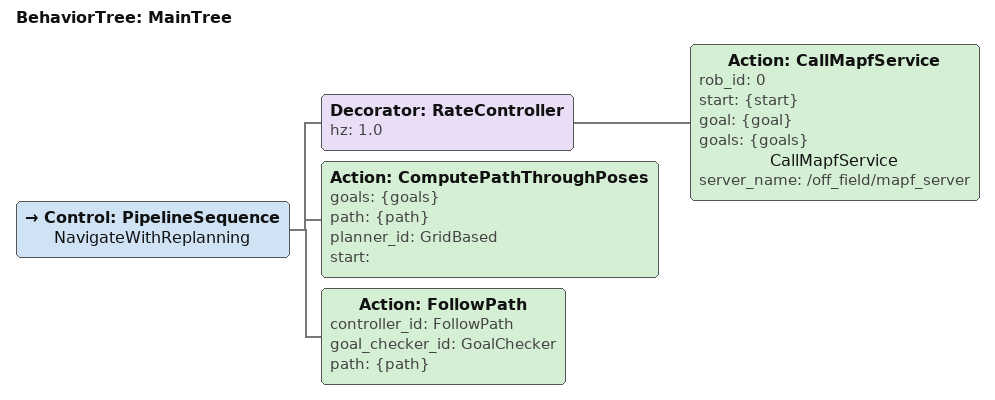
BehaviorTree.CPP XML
<?xml version="1.0"?>
<root main_tree_to_execute="MainTree">
    <BehaviorTree ID="MainTree">
        <Control ID="PipelineSequence" name="NavigateWithReplanning">
            <Decorator ID="RateController" hz="1.0">
                <Action ID="CallMapfService" rob_id="0" start="{start}" goal="{goal}" goals="{goals}" name="CallMapfService" server_name="/off_field/mapf_server"/>
            </Decorator>
            <Action ID="ComputePathThroughPoses" goals="{goals}" path="{path}" planner_id="GridBased" start=""/>
            <Action ID="FollowPath" controller_id="FollowPath" goal_checker_id="GoalChecker" path="{path}"/>
        </Control>
    </BehaviorTree>
</root>
